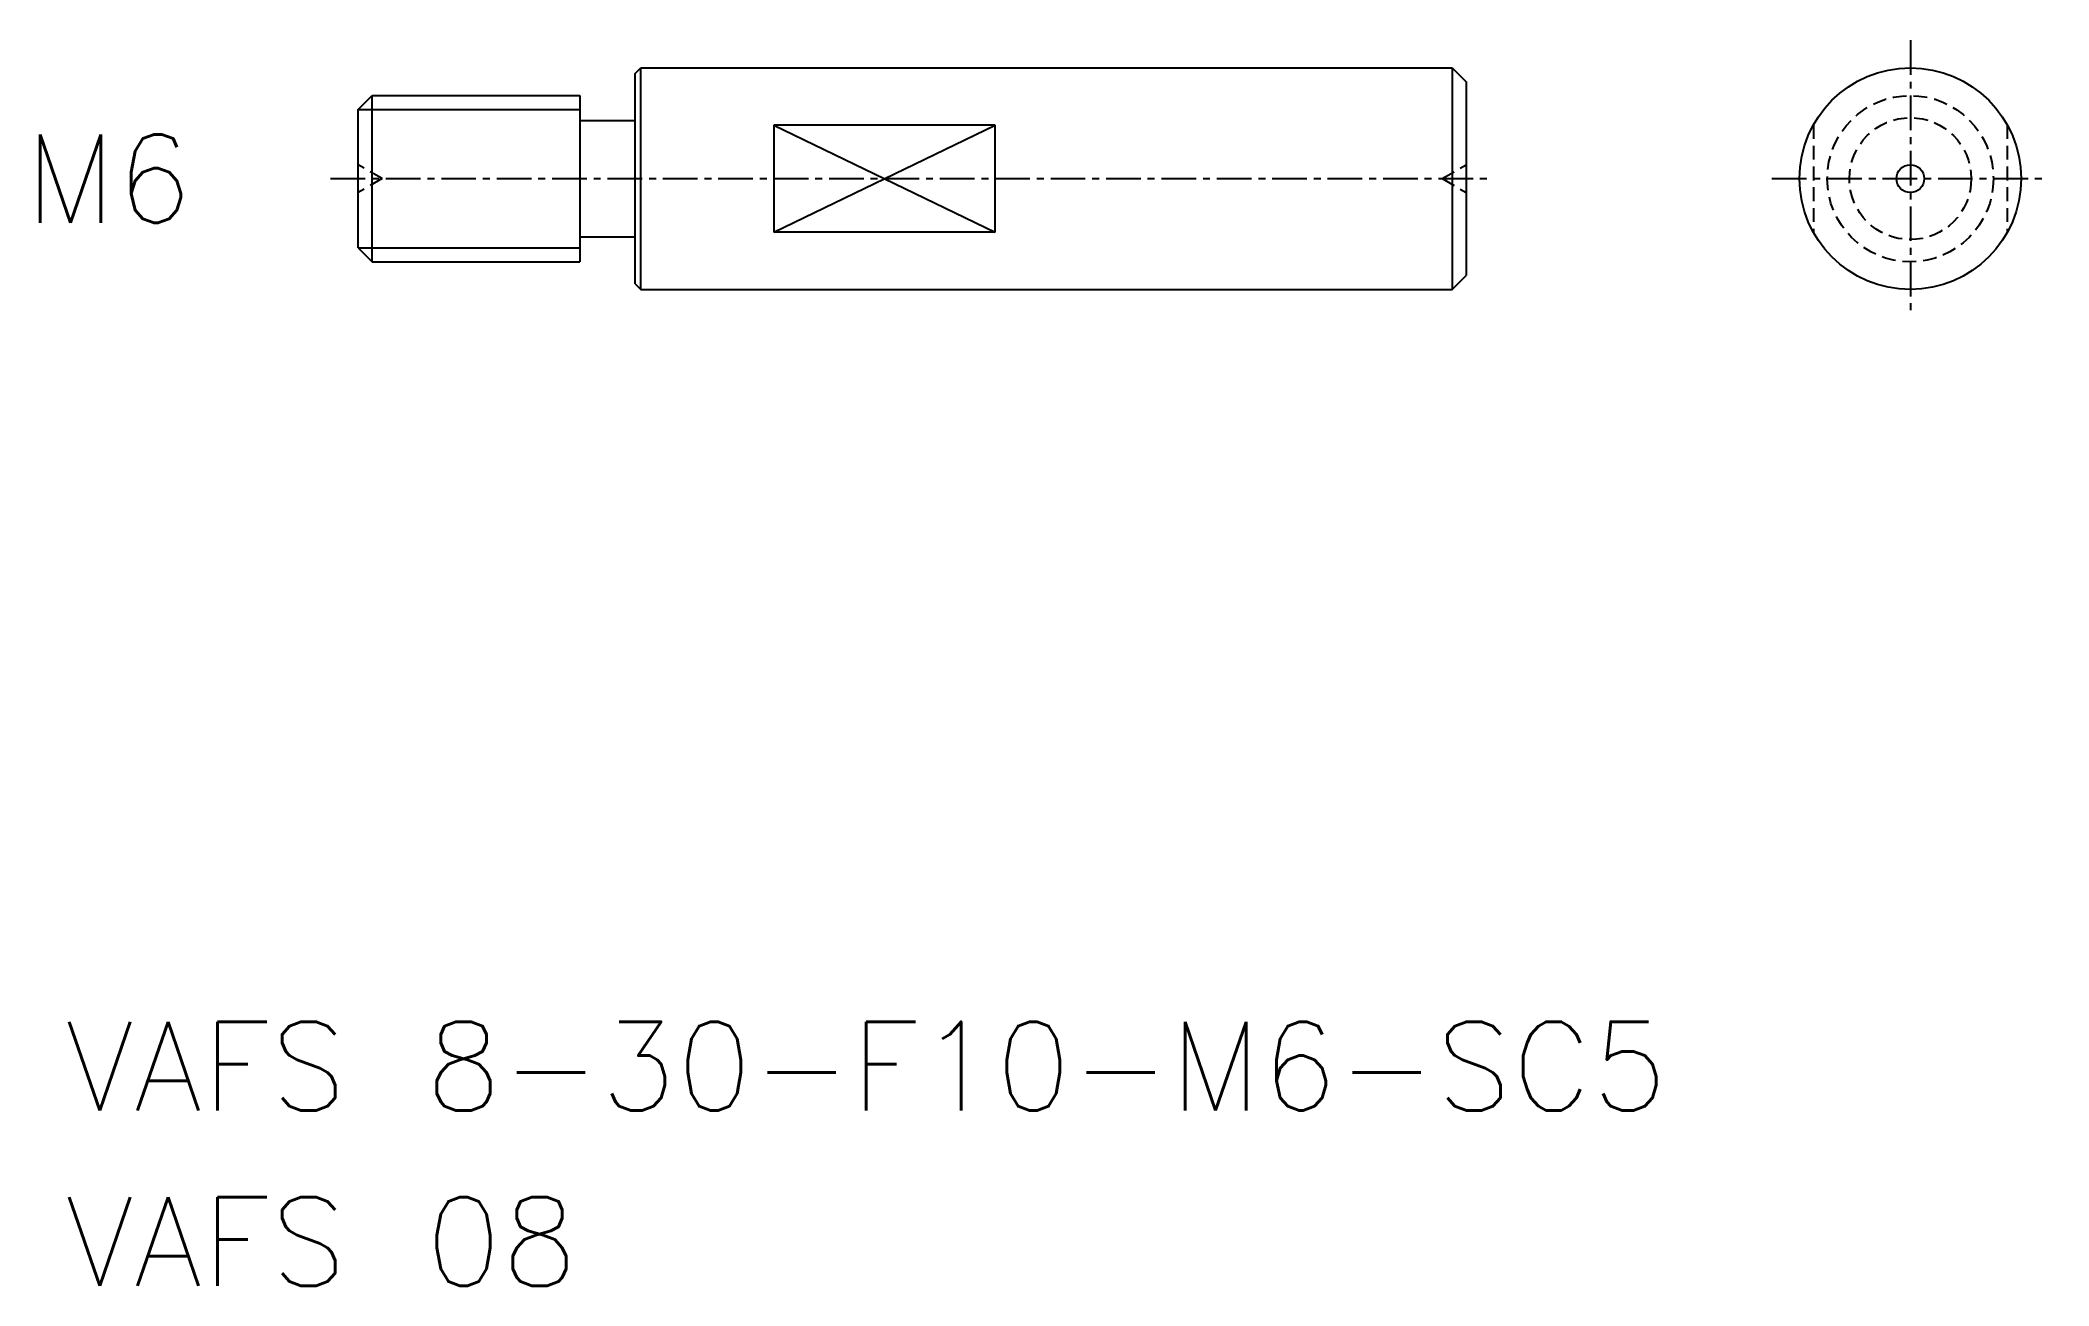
# Model space of a CAD drawing. Extents: x 464.1 to 536.6, y -130.7 to -85.8.
import ezdxf
from ezdxf.enums import TextEntityAlignment as Align

# ---------------------------------------------------------------- set-up
doc = ezdxf.new("R2010")
doc.units = 0
doc.linetypes.add('CENTER', pattern=[2, 1.25, -0.25, 0.25, -0.25])
doc.linetypes.add('DASHED', pattern=[0.75, 0.5, -0.25])
doc.layers.get('0').update_dxf_attribs({"linetype": 'CONTINUOUS'})
doc.layers.add('CENTER', color=1, linetype='CENTER')
doc.styles.get("Standard").update_dxf_attribs({"font": 'txt.shx'})

msp = doc.modelspace()

# ---------------------------------------------------------------- linework, layer by layer
at = {"color": 7, "linetype": 'CONTINUOUS'}
for p, q in [((485.547, -86.961), (485.747, -86.761)), ((485.547, -94.561), (485.547, -86.961)), ((485.747, -86.761), (515.047, -86.761)), ((485.747, -94.761), (485.747, -86.761)), ((515.047, -86.761), (515.047, -94.761)), ((515.047, -86.761), (515.547, -87.261)), ((515.547, -87.261), (515.547, -94.261)), ((475.547, -88.261), (476.047, -87.761)), ((475.547, -93.261), (475.547, -88.261)), ((476.047, -87.761), (483.547, -87.761)), ((476.047, -93.761), (476.047, -87.761)), ((483.547, -87.761), (483.547, -93.761)), ((515.547, -88.011), (515.547, -88.011)), ((483.547, -88.661), (485.547, -88.661)), ((498.547, -88.824), (490.547, -88.824)), ((490.547, -88.824), (490.547, -92.697)), ((498.547, -92.697), (498.547, -88.824)), ((498.547, -92.697), (490.547, -92.697)), ((475.547, -93.261), (476.047, -93.761)), ((483.547, -92.861), (485.547, -92.861)), ((476.047, -93.761), (483.547, -93.761)), ((515.047, -94.761), (515.547, -94.261)), ((485.547, -94.561), (485.747, -94.761)), ((485.747, -94.761), (515.047, -94.761))]:
    msp.add_line(p, q, dxfattribs=at)
at = {"color": 3, "linetype": 'CONTINUOUS'}
for p, q in [((475.547, -88.261), (483.547, -88.261)), ((490.547, -92.697), (498.547, -88.824)), ((490.547, -88.824), (498.547, -92.697)), ((475.547, -93.261), (483.547, -93.261))]:
    msp.add_line(p, q, dxfattribs=at)
at = {"color": 3, "linetype": 'DASHED'}
for p, q in [((528.085, -88.824), (528.085, -92.697)), ((535.085, -88.824), (535.085, -92.697)), ((476.413, -90.761), (475.547, -90.261)), ((514.681, -90.761), (515.547, -90.261)), ((476.413, -90.761), (475.547, -91.261)), ((514.681, -90.761), (515.547, -91.261))]:
    msp.add_line(p, q, dxfattribs=at)
at = {"color": 7, "linetype": 'CONTINUOUS'}
for radius in [4, 0.5]:
    msp.add_circle((531.585, -90.761), radius, dxfattribs=at)
at = {"color": 3, "linetype": 'DASHED'}
for radius in [3, 2.2]:
    msp.add_circle((531.585, -90.761), radius, dxfattribs=at)
at = {"layer": 'CENTER', "color": 1, "linetype": 'CENTER'}
for p, q in [((531.585, -85.761), (531.585, -95.761)), ((474.547, -90.761), (516.547, -90.761)), ((526.585, -90.761), (536.585, -90.761))]:
    msp.add_line(p, q, dxfattribs=at)

# ---------------------------------------------------------------- texts
msp.add_text('M6', height=3.2).set_placement((469.547, -90.761), align=Align.MIDDLE_RIGHT)
at = {"color": 7, "linetype": 'CONTINUOUS'}
for s, p in [('VAFS 8-30-F10-M6-SC5', (464.976, -124.404)), ('VAFS 08', (464.976, -130.737))]:
    msp.add_text(s, height=3.2, dxfattribs=at).set_placement(p)

doc.saveas('drawing.dxf')
